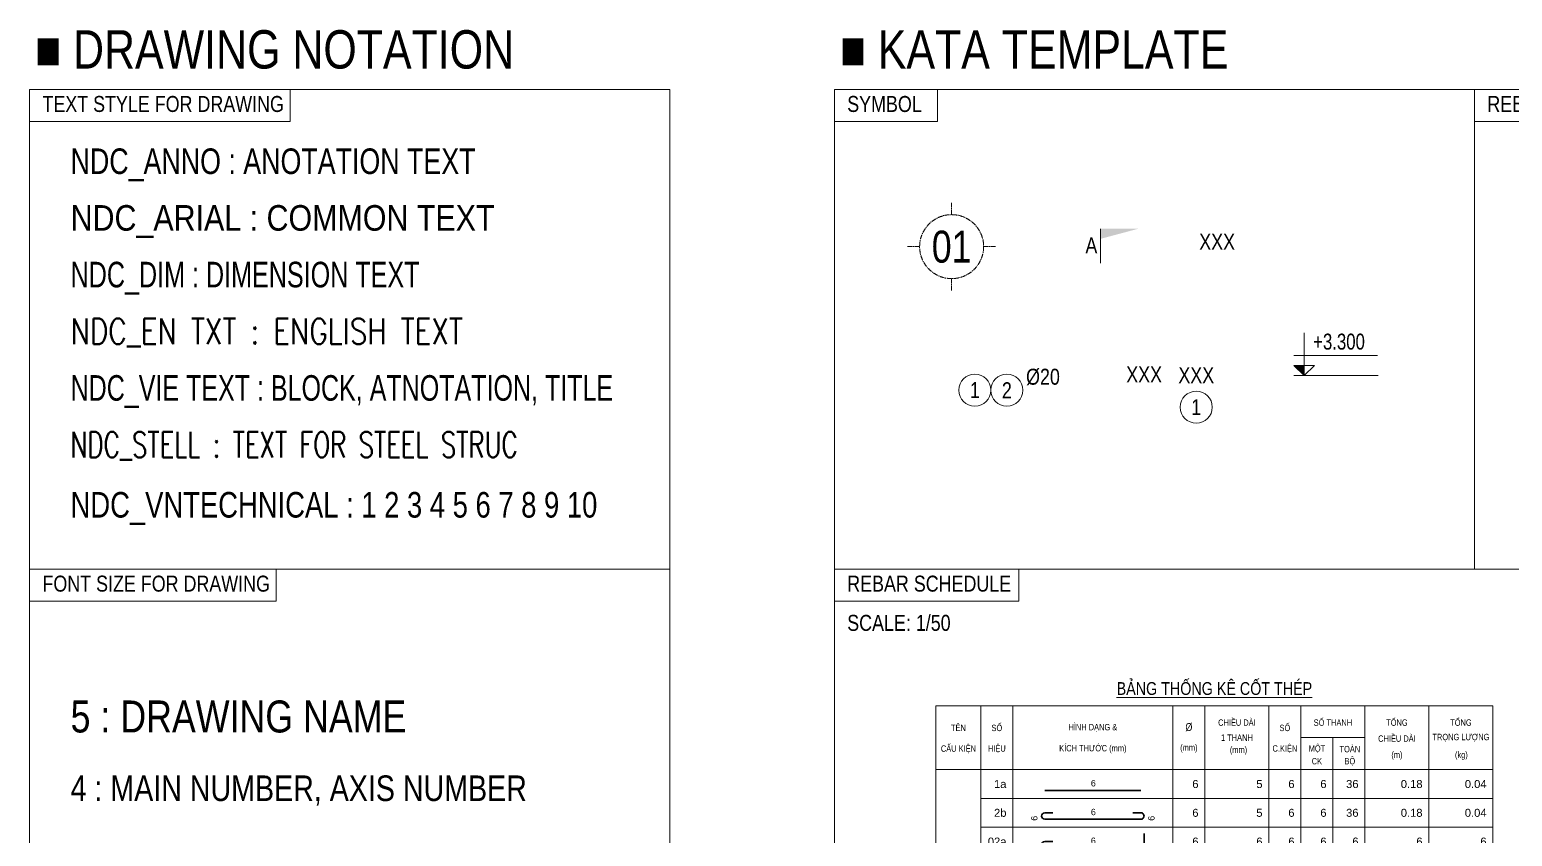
# Model space of a CAD drawing. Header units: millimetres. Extents: x -211477 to 1328726, y -15421 to 98394.
# Drawn here: x -153023 to -129861, y 85780 to 98394 of the extents above; entities that cross this region are included whole.
import ezdxf
from ezdxf.enums import TextEntityAlignment as Align

# ---------------------------------------------------------------- set-up
doc = ezdxf.new("R2010")
doc.units = ezdxf.units.MM
doc.header["$MEASUREMENT"] = 0
doc.linetypes.add('CENTER2', pattern=[1.125, 0.75, -0.125, 0.125, -0.125])
for name, color, linetype, lineweight in [('kata_net khung', 3, 'Continuous', 20), ('kata_text', 7, 'Continuous', 30), ('kata_thep chu', 1, 'Continuous', 35), ('NDC_FRAME', 7, 'Continuous', 18), ('NDC_S_AXIS', 5, 'CENTER2', 13), ('NDC_S_REBAR', 4, 'Continuous', 35), ('NDC_S_TEXT SYMBOL', 7, 'Continuous', 20), ('NDC_S_VN TEXT', 7, 'Continuous', 20), ('NDC_Table', 3, 'Continuous', 20)]:
    doc.layers.add(name, color=color, linetype=linetype, lineweight=lineweight)
doc.styles.add('ARIAL', font='arial.ttf', dxfattribs={"width": 0.8})
doc.styles.add('kata_text', font='arial.ttf', dxfattribs={"width": 0.8})
doc.styles.add('NDC_ANNO', font='', dxfattribs={"width": 0.8})
doc.styles.add('NDC_ARIAL', font='arial.ttf', dxfattribs={"width": 0.85})
doc.styles.add('NDC_DIM', font='', dxfattribs={"width": 0.75})
doc.styles.add('NDC_EN TXT', font='romans.shx', dxfattribs={"width": 0.8})
doc.styles.add('NDC_STEEL', font='romans.shx', dxfattribs={"width": 0.8})
doc.styles.add('NDC_VIE TXT', font='arial.ttf', dxfattribs={"width": 0.8})
doc.styles.add('NDC_VNTEKNICAL', font='', dxfattribs={"width": 0.8})
doc.styles.get('NDC_ANNO').set_extended_font_data('Dotum')
doc.styles.get('NDC_DIM').set_extended_font_data('Dotum')
doc.styles.get('NDC_VNTEKNICAL').set_extended_font_data('.VnTeknical')

# ---------------------------------------------------------------- blocks, each defined once
blk = doc.blocks.new('dang01')
at = {"layer": 'NDC_S_REBAR'}
blk.add_line((3405, -650), (6405, -650), dxfattribs=at)
at = {"layer": 'NDC_Table'}
for p, q in [((0, 0), (0, -900)), ((1405, 0), (1405, -900)), ((2405, 0), (2405, -900)), ((7405, 0), (7405, -900)), ((8405, 0), (8405, -900)), ((10405, 0), (10405, -900)), ((11405, 0), (11405, -900)), ((12405, 0), (12405, -900)), ((13405, 0), (13405, -900)), ((15405, 0), (15405, -900)), ((17405, 0), (17405, -900)), ((1405, -900), (17405, -900))]:
    blk.add_line(p, q, dxfattribs=at)
at = {"layer": 'NDC_S_VN TEXT', "style": 'ARIAL'}
for p in [(2205, -450), (8205, -450), (10205, -450), (11205, -450), (12205, -450), (13205, -450), (15205, -450), (17205, -450)]:
    blk.add_attdef('D03', text='', height=250, dxfattribs=at).set_placement(p, align=Align.MIDDLE_RIGHT)
blk.add_attdef('00000000', text='', height=200, dxfattribs=at).set_placement((4920, -425), align=Align.MIDDLE_CENTER)
blk = doc.blocks.new('dang02')
at = {"layer": 'kata_net khung'}
for p, q in [((0, 0), (0, -900)), ((1405, 0), (1405, -900)), ((2405, 0), (2405, -900)), ((7405, 0), (7405, -900)), ((8405, 0), (8405, -900)), ((10405, 0), (10405, -900)), ((11405, 0), (11405, -900)), ((12405, 0), (12405, -900)), ((13405, 0), (13405, -900)), ((15405, 0), (15405, -900)), ((17405, 0), (17405, -900)), ((1405, -900), (17405, -900))]:
    blk.add_line(p, q, dxfattribs=at)
at = {"layer": 'kata_thep chu'}
blk.add_lwpolyline([(3655, -450), (3405, -450, 1), (3405, -650), (6405, -650, 1.000854), (6405, -450), (6155, -450)], format="xyb", dxfattribs=at)
at = {"layer": 'kata_text', "style": 'kata_text'}
for p in [(2205, -450), (8205, -450), (10205, -450), (11205, -450), (12205, -450), (13205, -450), (15205, -450), (17205, -450)]:
    blk.add_attdef('D03', text='', height=250, dxfattribs=at).set_placement(p, align=Align.MIDDLE_RIGHT)
for p in [(3073, -699), (6733, -699)]:
    blk.add_attdef('D03', text='', height=200, rotation=90, dxfattribs=at).set_placement(p, align=Align.MIDDLE_LEFT)
blk.add_attdef('D03', text='', height=200, dxfattribs=at).set_placement((4920, -425), align=Align.MIDDLE_CENTER)
blk = doc.blocks.new('*U254')
for p, q in [((0, 5), (0, 7)), ((-5, 0), (-7, 0)), ((5, 0), (7, 0)), ((0, -5), (0, -7))]:
    blk.add_line(p, q)
blk.add_circle((0, 0), 5)
at = {"color": 7, "style": 'kata_text', "width": 0.8}
blk.add_attdef('GRID', text='', height=5, dxfattribs=at).set_placement((0, 0), align=Align.MIDDLE)
blk = doc.blocks.new('*U255')
for centre in [(-7.5, 0), (-2.5, 0)]:
    blk.add_circle(centre, 2.5)
at = {"layer": 'kata_text', "color": 3, "style": 'kata_text', "width": 0.8}
blk.add_attdef('DK1', (0.5, 0.85), '', height=2.5, dxfattribs=at)
at = {"layer": 'kata_text', "color": 7, "style": 'kata_text', "width": 0.8}
for tag, p in [('SH1', (-7.5, 0)), ('SH2', (-2.5, 0))]:
    blk.add_attdef(tag, text='', height=2.5, dxfattribs=at).set_placement(p, align=Align.MIDDLE)
blk = doc.blocks.new('Tieude')
at = {"layer": 'NDC_Table'}
for p, q in [((0, 2000), (0, 0)), ((0, 2000), (17405, 2000)), ((1405, 2000), (1405, 0)), ((2405, 2000), (2405, 0)), ((7405, 2000), (7405, 0)), ((8405, 2000), (8405, 0)), ((10405, 2000), (10405, 0)), ((11405, 1000), (11405, 2000)), ((13405, 2000), (13405, 0)), ((15405, 2000), (15405, 0)), ((17405, 2000), (17405, 0)), ((11405, 1000), (13405, 1000)), ((11405, 1000), (11405, 0)), ((12405, 1000), (12405, 0)), ((0, 0), (17405, 0))]:
    blk.add_line(p, q, dxfattribs=at)
at = {"layer": 'NDC_S_VN TEXT', "style": 'ARIAL', "width": 0.8}
for s, height, p in [('%%UBẢNG THỐNG KÊ CỐT THÉP', 400, (8703, 2594)), ('TÊN', 200, (705, 1333)), ('SỐ', 200, (1905, 1333)), ('HÌNH DẠNG &', 200, (4905, 1333)), ('%%C', 250, (7905, 1333)), ('CHIỀU DÀI', 200, (9405, 1500)), ('SỐ', 200, (10905, 1333)), ('SỐ THANH', 200, (12405, 1500)), ('TỔNG', 200, (14405, 1500)), ('TỔNG', 200, (16405, 1500)), ('1 THANH', 200, (9405, 1000)), ('CHIỀU DÀI', 200, (14405, 1000)), ('TRỌNG LƯỢNG', 200, (16405, 1000)), ('CẤU KIỆN', 200, (705, 667)), ('HIỆU', 200, (1905, 667)), ('KÍCH THƯỚC (mm)', 200, (4905, 667)), ('(mm)', 200, (7905, 667)), ('(mm)', 200, (9455, 599)), ('C.KIỆN', 200, (10905, 667)), ('MỘT', 200, (11905, 667)), ('TOÀN', 200, (12935, 667)), ('(m)', 200, (14405, 443)), ('(kg)', 200, (16418, 443)), ('CK', 200, (11905, 264)), ('BỘ', 200, (12935, 271))]:
    blk.add_text(s, height=height, dxfattribs=at).set_placement(p, align=Align.MIDDLE)
blk = doc.blocks.new('dang02a')
at = {"layer": 'kata_net khung'}
for p, q in [((0, 0), (0, -900)), ((1405, 0), (1405, -900)), ((2405, 0), (2405, -900)), ((7405, 0), (7405, -900)), ((8405, 0), (8405, -900)), ((10405, 0), (10405, -900)), ((11405, 0), (11405, -900)), ((12405, 0), (12405, -900)), ((13405, 0), (13405, -900)), ((15405, 0), (15405, -900)), ((17405, 0), (17405, -900)), ((1405, -900), (17405, -900))]:
    blk.add_line(p, q, dxfattribs=at)
at = {"layer": 'kata_thep chu'}
blk.add_lwpolyline([(3655, -450), (3405, -450, 1), (3405, -650), (6405, -650, 0.415068), (6505, -550), (6505, -200)], format="xyb", dxfattribs=at)
at = {"layer": 'kata_text', "style": 'kata_text'}
for p in [(2205, -450), (8205, -450), (10205, -450), (11205, -450), (12205, -450), (13205, -450), (15205, -450), (17205, -450)]:
    blk.add_attdef('D03', text='', height=250, dxfattribs=at).set_placement(p, align=Align.MIDDLE_RIGHT)
for p in [(3073, -699), (6733, -699)]:
    blk.add_attdef('D03', text='', height=200, rotation=90, dxfattribs=at).set_placement(p, align=Align.MIDDLE_LEFT)
blk.add_attdef('D03', text='', height=200, dxfattribs=at).set_placement((4920, -425), align=Align.MIDDLE_CENTER)
blk = doc.blocks.new('kata_block_KHTCT')
at = {"layer": 'kata_text', "color": 3, "style": 'kata_text', "width": 0.8}
blk.add_attdef('CHU_THICH', text='', height=2.5, dxfattribs=at).set_placement((0, 0), align=Align.MIDDLE_CENTER)
blk = doc.blocks.new('*U414')
at = {"color": 0, "ltscale": 0.8, "style": 'kata_text', "width": 0.8}
blk.add_attdef('TEN', text='', height=2.5, dxfattribs=at).set_placement((0, 3), align=Align.MIDDLE_CENTER)
at = {"color": 0, "ltscale": 0.8, "style": 'kata_text', "width": 0.8, "flags": 1}
blk.add_attdef('CHU_THICH', text='', height=2.5, dxfattribs=at).set_placement((0, 0), align=Align.MIDDLE_CENTER)
blk = doc.blocks.new('*U333')
blk.add_circle((0, -5), 2.5)
at = {"layer": 'kata_text', "color": 3, "style": 'kata_text', "width": 0.8}
blk.add_attdef('CHU_THICH', text='', height=2.5, dxfattribs=at).set_placement((0, 0), align=Align.MIDDLE_CENTER)
at = {"layer": 'kata_text', "color": 7, "style": 'kata_text', "width": 0.8}
blk.add_attdef('SH', text='', height=2.5, dxfattribs=at).set_placement((0, -5), align=Align.MIDDLE)
blk = doc.blocks.new('*U256')
at = {"color": 0, "linetype": 'ByBlock', "lineweight": -2}
blk.add_line((0, 4.36), (0, -1), dxfattribs=at)
blk.add_solid([(0, 2.78), (5.89, 4.36), (0, 4.36)], dxfattribs=at)
at = {"color": 0, "linetype": 'ByBlock', "lineweight": -2, "style": 'kata_text', "width": 0.8}
blk.add_attdef('DETAIL', text='', height=2.5, dxfattribs=at).set_placement((-0.5, 1.75), align=Align.MIDDLE_RIGHT)
blk = doc.blocks.new('kata_block_CT')
blk.add_hatch(color=256).paths.add_polyline_path([(0, 1.6), (-1.61, 1.6), (0, 0)])
at = {"ltscale": 50}
h = blk.add_hatch(dxfattribs=at)
h.set_pattern_fill('ANSI31', color=8, scale=1.406251, style=0)
h.set_pattern_definition([(45, (0, 5e-12), (-3.157, 3.157), [])])
h.paths.add_polyline_path([(0, 1.6), (0, 0), (1.61, 1.6)])
at = {"color": 8, "ltscale": 50}
for p, q in [((-1.59, 3.14), (11.47, 3.14)), ((11.56, 0), (-1.64, 0))]:
    blk.add_line(p, q, dxfattribs=at)
for points in [[(0, 6.69), (0, 0)], [(0, 0), (-1.61, 1.6), (0, 1.6)], [(0, 0), (1.61, 1.6), (0, 1.6)]]:
    blk.add_lwpolyline(points, dxfattribs=at)
at = {"color": 3, "style": 'kata_text', "width": 0.8}
blk.add_attdef('CT', (1.41, 4.07), '', height=2.5, dxfattribs=at)

msp = doc.modelspace()

# ---------------------------------------------------------------- linework, layer by layer
at = {"layer": 'NDC_FRAME'}
for p, q in [((-153023.2, 97456.8), (-153023.2, 67456.8)), ((-153023.2, 97456.8), (-143023.2, 97456.8)), ((-148954.1, 96956.8), (-148954.1, 97456.8)), ((-143023.2, 97456.8), (-143023.2, 67456.8)), ((-140451.1, 67456.8), (-140451.1, 97456.8)), ((-110451.1, 97456.8), (-140451.1, 97456.8)), ((-138842.5, 96956.8), (-138842.5, 97456.8)), ((-130451.1, 97456.8), (-130451.1, 89956.8)), ((-153023.2, 96956.8), (-148954.1, 96956.8)), ((-140451.1, 96956.8), (-138842.5, 96956.8)), ((-130451.1, 96956.8), (-128003.3, 96956.8)), ((-153023.2, 89956.8), (-143023.2, 89956.8)), ((-149173.8, 89456.8), (-149173.8, 89956.8)), ((-140451.1, 89956.8), (-110451.1, 89956.8)), ((-137568.6, 89456.8), (-137568.6, 89956.8)), ((-153023.2, 89456.8), (-149173.8, 89456.8)), ((-140451.1, 89456.8), (-137568.6, 89456.8))]:
    msp.add_line(p, q, dxfattribs=at)

# ---------------------------------------------------------------- block references
ref = msp.add_blockref('kata_block_KHTCT', (-135612.8, 93002.3), dxfattribs=dict(xscale=100, yscale=100, zscale=100))
ref.add_attrib('CHU_THICH', 'XXX', dxfattribs={"layer": 'NDC_S_VN TEXT', "color": 3, "height": 250, "style": 'ARIAL', "width": 0.8}).set_placement((-135612.8, 93002.3), align=Align.MIDDLE_CENTER)
ref = msp.add_blockref('dang02a', (-138866.2, 85923.4), dxfattribs=dict(xscale=0.5, yscale=0.5, zscale=0.5))
ref.add_attrib('D03', '02a', dxfattribs={"layer": 'NDC_S_VN TEXT', "height": 125, "style": 'ARIAL'}).set_placement((-137763.6, 85698.4), align=Align.MIDDLE_RIGHT)
ref.add_attrib('D03', '6', dxfattribs={"layer": 'NDC_S_VN TEXT', "height": 100, "rotation": 90, "style": 'ARIAL'}).set_placement((-137329.5, 85573.8), align=Align.MIDDLE_LEFT)
ref.add_attrib('D03', '6', dxfattribs={"layer": 'NDC_S_VN TEXT', "height": 100, "style": 'ARIAL'}).set_placement((-136406.4, 85711), align=Align.MIDDLE_CENTER)
ref.add_attrib('D03', '6', dxfattribs={"layer": 'NDC_S_VN TEXT', "height": 100, "rotation": 90, "style": 'ARIAL'}).set_placement((-135500, 85573.8), align=Align.MIDDLE_LEFT)
ref.add_attrib('D03', '6', dxfattribs={"layer": 'NDC_S_VN TEXT', "height": 125, "style": 'ARIAL'}).set_placement((-134763.6, 85698.4), align=Align.MIDDLE_RIGHT)
ref.add_attrib('D03', '6', dxfattribs={"layer": 'NDC_S_VN TEXT', "height": 125, "style": 'ARIAL'}).set_placement((-133763.6, 85698.4), align=Align.MIDDLE_RIGHT)
ref.add_attrib('D03', '6', dxfattribs={"layer": 'NDC_S_VN TEXT', "height": 125, "style": 'ARIAL'}).set_placement((-133263.6, 85698.4), align=Align.MIDDLE_RIGHT)
ref.add_attrib('D03', '6', dxfattribs={"layer": 'NDC_S_VN TEXT', "height": 125, "style": 'ARIAL'}).set_placement((-132763.6, 85698.4), align=Align.MIDDLE_RIGHT)
ref.add_attrib('D03', '6', dxfattribs={"layer": 'NDC_S_VN TEXT', "height": 125, "style": 'ARIAL'}).set_placement((-132263.6, 85698.5), align=Align.MIDDLE_RIGHT)
ref.add_attrib('D03', '6', dxfattribs={"layer": 'NDC_S_VN TEXT', "height": 125, "style": 'ARIAL'}).set_placement((-131263.6, 85698.4), align=Align.MIDDLE_RIGHT)
ref.add_attrib('D03', '6', dxfattribs={"layer": 'NDC_S_VN TEXT', "height": 125, "style": 'ARIAL'}).set_placement((-130263.6, 85698.4), align=Align.MIDDLE_RIGHT)
at = {"layer": 'NDC_S_AXIS', "xscale": 100, "yscale": 100, "zscale": 100}
msp.add_blockref('*U254', (-138619.8, 95001.1), dxfattribs=at).add_auto_attribs({'GRID': '01'})
at = {"layer": 'NDC_S_VN TEXT', "xscale": 100, "yscale": 100, "zscale": 100}
for name, p, values in [('*U256', (-136293.6, 94844.8), {'DETAIL': 'A'}), ('*U414', (-134472.5, 94777.6), {'TEN': 'XXX'}), ('*U255', (-137507.2, 92757.2), {'SH1': '1', 'SH2': '2', 'DK1': '%%c20'})]:
    msp.add_blockref(name, p, dxfattribs=at).add_auto_attribs(values)
at = {"layer": 'NDC_S_VN TEXT'}
ref = msp.add_blockref('kata_block_CT', (-133112.8, 92984.1), dxfattribs=dict(at, xscale=100, yscale=100, zscale=100))
ref.add_attrib('CT', '+3.300', (-132971.8, 93391), dxfattribs={"layer": 'NDC_S_TEXT SYMBOL', "color": 3, "height": 250, "style": 'NDC_ANNO', "width": 0.8})
ref = msp.add_blockref('*U333', (-134798.5, 92991), dxfattribs=dict(at, xscale=100, yscale=100, zscale=100))
ref.add_attrib('CHU_THICH', 'XXX', dxfattribs={"layer": 'kata_text', "color": 3, "height": 250, "style": 'kata_text', "width": 0.8}).set_placement((-134798.5, 92991), align=Align.MIDDLE_CENTER)
ref.add_attrib('SH', '1', dxfattribs={"layer": 'kata_text', "color": 7, "height": 250, "style": 'kata_text', "width": 0.8}).set_placement((-134798.5, 92491), align=Align.MIDDLE)
at = {"layer": 'NDC_S_VN TEXT', "xscale": 0.5, "yscale": 0.5, "zscale": 0.5}
msp.add_blockref('Tieude', (-138866.2, 86823.4), dxfattribs=at)
at = {"layer": 'NDC_S_VN TEXT'}
ref = msp.add_blockref('dang01', (-138866.2, 86823.4), dxfattribs=dict(at, xscale=0.5, yscale=0.5, zscale=0.5))
ref.add_attrib('D03', '1a', dxfattribs={"height": 125, "style": 'ARIAL'}).set_placement((-137763.6, 86598.4), align=Align.MIDDLE_RIGHT)
ref.add_attrib('00000000', '6', dxfattribs={"height": 100, "style": 'ARIAL'}).set_placement((-136406.4, 86611), align=Align.MIDDLE_CENTER)
ref.add_attrib('D03', '6', dxfattribs={"height": 125, "style": 'ARIAL'}).set_placement((-134763.6, 86598.4), align=Align.MIDDLE_RIGHT)
ref.add_attrib('D03', '5', dxfattribs={"height": 125, "style": 'ARIAL'}).set_placement((-133763.6, 86598.4), align=Align.MIDDLE_RIGHT)
ref.add_attrib('D03', '6', dxfattribs={"height": 125, "style": 'ARIAL'}).set_placement((-133263.6, 86598.4), align=Align.MIDDLE_RIGHT)
ref.add_attrib('D03', '6', dxfattribs={"height": 125, "style": 'ARIAL'}).set_placement((-132763.6, 86598.4), align=Align.MIDDLE_RIGHT)
ref.add_attrib('D03', '36', dxfattribs={"height": 125, "style": 'ARIAL'}).set_placement((-132263.6, 86598.5), align=Align.MIDDLE_RIGHT)
ref.add_attrib('D03', '0.18', dxfattribs={"height": 125, "style": 'ARIAL'}).set_placement((-131263.6, 86598.4), align=Align.MIDDLE_RIGHT)
ref.add_attrib('D03', '0.04', dxfattribs={"height": 125, "style": 'ARIAL'}).set_placement((-130263.6, 86598.4), align=Align.MIDDLE_RIGHT)
ref = msp.add_blockref('dang02', (-138866.2, 86373.4), dxfattribs=dict(at, xscale=0.5, yscale=0.5, zscale=0.5))
ref.add_attrib('D03', '2b', dxfattribs={"height": 125, "style": 'ARIAL'}).set_placement((-137763.6, 86148.4), align=Align.MIDDLE_RIGHT)
ref.add_attrib('D03', '6', dxfattribs={"height": 100, "rotation": 90, "style": 'ARIAL'}).set_placement((-137329.5, 86023.8), align=Align.MIDDLE_LEFT)
ref.add_attrib('D03', '6', dxfattribs={"height": 100, "style": 'ARIAL'}).set_placement((-136406.4, 86161), align=Align.MIDDLE_CENTER)
ref.add_attrib('D03', '6', dxfattribs={"height": 100, "rotation": 90, "style": 'ARIAL'}).set_placement((-135500, 86023.8), align=Align.MIDDLE_LEFT)
ref.add_attrib('D03', '6', dxfattribs={"height": 125, "style": 'ARIAL'}).set_placement((-134763.6, 86148.4), align=Align.MIDDLE_RIGHT)
ref.add_attrib('D03', '5', dxfattribs={"height": 125, "style": 'ARIAL'}).set_placement((-133763.6, 86148.4), align=Align.MIDDLE_RIGHT)
ref.add_attrib('D03', '6', dxfattribs={"height": 125, "style": 'ARIAL'}).set_placement((-133263.6, 86148.4), align=Align.MIDDLE_RIGHT)
ref.add_attrib('D03', '6', dxfattribs={"height": 125, "style": 'ARIAL'}).set_placement((-132763.6, 86148.4), align=Align.MIDDLE_RIGHT)
ref.add_attrib('D03', '36', dxfattribs={"height": 125, "style": 'ARIAL'}).set_placement((-132263.6, 86148.5), align=Align.MIDDLE_RIGHT)
ref.add_attrib('D03', '0.18', dxfattribs={"height": 125, "style": 'ARIAL'}).set_placement((-131263.6, 86148.4), align=Align.MIDDLE_RIGHT)
ref.add_attrib('D03', '0.04', dxfattribs={"height": 125, "style": 'ARIAL'}).set_placement((-130263.6, 86148.4), align=Align.MIDDLE_RIGHT)

# ---------------------------------------------------------------- texts
at = {"layer": 'NDC_S_VN TEXT', "color": 3, "style": 'NDC_VIE TXT', "width": 0.8}
for s, height, p in [('■ DRAWING NOTATION', 600, (-152936.9, 98085.3)), ('■ KATA TEMPLATE ', 600, (-140364.9, 98085.3)), ('TEXT STYLE FOR DRAWING', 250, (-152823.2, 97231.8)), ('SYMBOL', 250, (-140251.1, 97231.8)), ('REBAR BLOCK', 250, (-130251.1, 97231.8)), ('FONT SIZE FOR DRAWING', 250, (-152823.2, 89731.8)), ('REBAR SCHEDULE', 250, (-140251.1, 89731.8)), ('SCALE: 1/50', 250, (-140251.1, 89118.4))]:
    msp.add_text(s, height=height, dxfattribs=at).set_placement(p, align=Align.MIDDLE_LEFT)
at = {"layer": 'NDC_S_VN TEXT'}
for s, height, style, width, p in [('NDC_ANNO : ANOTATION TEXT', 400, 'NDC_ANNO', 0.8, (-152383.8, 96336.8)), ('NDC_ARIAL : COMMON TEXT ', 400, 'NDC_ARIAL', 0.85, (-152383.8, 95450.5)), ('NDC_DIM : DIMENSION TEXT', 400, 'NDC_DIM', 0.75, (-152383.8, 94564.2)), ('NDC_EN TXT : ENGLISH TEXT', 400, 'NDC_EN TXT', 0.8, (-152383.8, 93678)), ('NDC_VIE TEXT : BLOCK, ATNOTATION, TITLE', 400, 'NDC_VIE TXT', 0.7, (-152383.8, 92791.7)), ('NDC_STELL : TEXT FOR STEEL STRUC', 400, 'NDC_STEEL', 0.7, (-152383.8, 91905.4)), ('NDC_VNTECHNICAL : 1 2 3 4 5 6 7 8 9 10', 400, 'NDC_VNTEKNICAL', 0.8, (-152383.8, 90964.5)), ('5 : DRAWING NAME', 500, 'NDC_VIE TXT', 0.8, (-152383.8, 87654.6)), ('4 : MAIN NUMBER, AXIS NUMBER', 400, 'NDC_VIE TXT', 0.8, (-152383.8, 86532.6))]:
    msp.add_text(s, height=height, dxfattribs=dict(at, style=style, width=width)).set_placement(p, align=Align.MIDDLE_LEFT)

doc.saveas('drawing.dxf')
